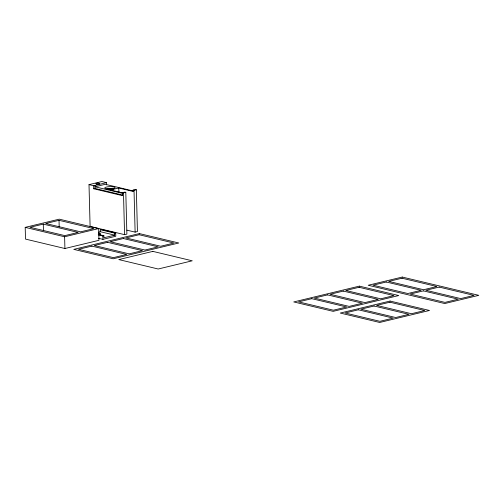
<?xml version="1.0" encoding="UTF-8"?>
<svg xmlns="http://www.w3.org/2000/svg" width="504" height="504" viewBox="0 0 504 504"><rect width="100%" height="100%" fill="white"/><g stroke="black" fill="none" stroke-linecap="round" stroke-linejoin="round"><path stroke-width="0.76" d="M89.006 184.628L93.668 185.743L93.744 188.773L122.63 195.678L122.548 192.641L124.866 192.087L125.798 192.308L126.888 234.095L124.576 234.656L90.103 226.416L89.006 184.628L101.871 181.534L106.527 182.643L106.59 184.918M93.668 185.743L106.527 182.643M93.744 188.773L95.035 188.464L122.396 195.004M126.869 230.145L135.122 232.117L137.435 231.556L136.345 189.769L135.412 189.548L133.094 190.102L133.132 191.451L118.692 187.998L110.458 189.983L122.617 192.887M122.548 192.641L123.48 192.868L125.798 192.308M133.094 190.102L134.026 190.323L136.345 189.769M25.2 227.367L59.258 219.164L98.671 228.577L98.979 240.307L64.915 248.51L25.509 239.091L25.2 227.367L64.613 236.779L98.671 228.577M43.281 224.104L30.001 227.304L64.846 235.626L78.12 232.432L43.281 224.104L43.451 230.782M59.025 220.317L45.751 223.511L80.59 231.84L93.87 228.64L59.025 220.317L59.195 226.989M100.246 229.685L114.685 233.132L114.736 235.154L100.296 231.708L100.246 229.685L101.272 229.433L115.712 232.886L115.8 236.256L102.942 239.35L98.381 238.266M98.853 232.054L100.296 231.708M98.293 234.896L102.854 235.985L103.881 235.733L103.931 237.756L114.736 235.154M114.685 233.132L115.712 232.886M133.403 191.022L105.279 184.3L94.991 186.782L122.352 193.316M98.557 234.461L103.881 235.733M118.692 187.998L119.02 192.629M134.026 190.323L135.122 232.117M123.48 192.868L124.576 234.656M102.854 235.985L102.942 239.35M94.954 185.434L95.035 188.464M64.613 236.779L64.915 248.51M98.538 233.024A2.778 0.662 -1.5 0 1 100.46 233.642A2.778 0.662 -1.5 0 1 98.267 234.31M98.57 234.373A2.778 0.662 -1.5 0 1 100.189 234.656M106.47 189.063A5.216 1.247 -1.5 0 1 113.835 188.969M107.264 189.252A4.026 0.964 -1.5 0 1 112.953 189.183M139.369 233.579L73.773 249.373L113.18 258.791L178.781 242.997L139.369 233.579M91.848 246.116L78.574 249.316L113.419 257.639L126.693 254.444L91.848 246.116M107.591 242.323L94.317 245.524L129.163 253.846L142.437 250.652L107.591 242.323M123.385 238.524L110.111 241.718L144.957 250.047L158.231 246.847L123.385 238.524M139.129 234.732L125.855 237.926L160.7 246.254L173.974 243.054L139.129 234.732M152.844 251.383L118.78 259.585L158.193 269.004L192.251 260.801L152.844 251.383M359.339 286.133L293.738 301.934L333.15 311.346L398.752 295.552L359.339 286.133M311.818 298.677L298.544 301.871L333.39 310.199L346.664 306.999L311.818 298.677M327.562 294.884L314.288 298.078L349.133 306.407L362.408 303.206L327.562 294.884M343.356 291.079L330.082 294.279L364.928 302.602L378.202 299.408L343.356 291.079M359.1 287.286L345.826 290.487L380.671 298.809L393.945 295.615L359.1 287.286M402.261 277.055L368.204 285.258L444.742 303.547L478.8 295.344L402.261 277.055M386.278 282.001L373.004 285.195L407.849 293.523L421.124 290.323L386.278 282.001M402.022 278.208L388.748 281.402L423.593 289.731L436.867 286.53L402.022 278.208M423.41 290.871L410.13 294.065L444.975 302.394L458.249 299.193L423.41 290.871M439.154 287.078L425.88 290.272L460.719 298.601L473.999 295.401L439.154 287.078M390.083 301.058L340.276 313.053L379.688 322.466L429.49 310.477L390.083 301.058M358.357 309.796L345.082 312.99L379.928 321.319L393.202 318.118L358.357 309.796M374.1 306.004L360.826 309.198L395.671 317.526L408.946 314.326L374.1 306.004M389.894 302.198L376.62 305.392L411.466 313.721L424.74 310.527L389.894 302.198M96.699 184.061A1.978 0.473 -1.5 0 0 99.742 183.613A1.978 0.473 -1.5 0 0 96.869 183.242A1.978 0.473 -1.5 0 0 96.699 184.061M107.087 188.994A5.216 1.247 -1.5 0 0 115.126 187.809A5.216 1.247 -1.5 0 0 107.535 186.827A5.216 1.247 -1.5 0 0 107.087 188.994"/></g></svg>
